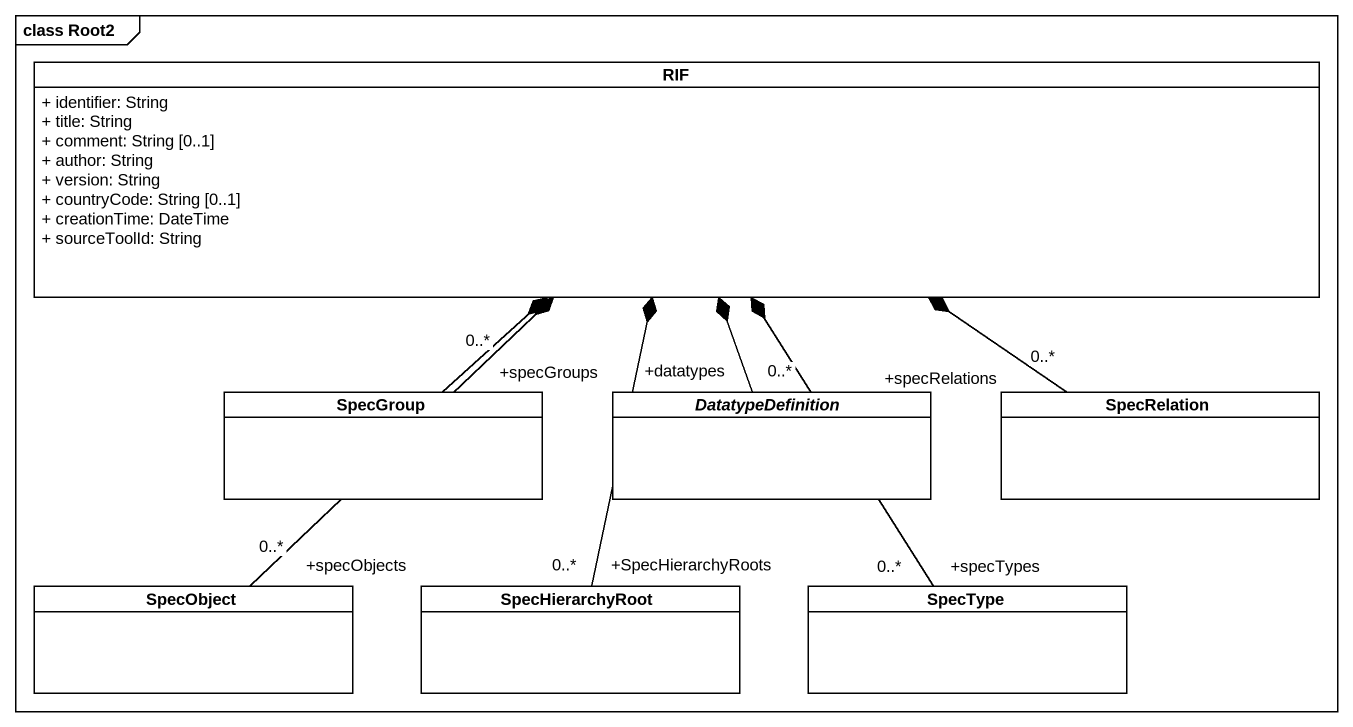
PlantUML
@startuml
mainframe class Root2
hide circle
hide empty members
skinparam classAttributeIconSize 0
class RIF {
  + identifier: String
  + title: String
  + comment: String [0..1]
  + author: String
  + version: String
  + countryCode: String [0..1]
  + creationTime: DateTime
  + sourceToolId: String
}
class SpecGroup
abstract class DatatypeDefinition
class SpecRelation
class SpecObject
class SpecHierarchyRoot
class SpecType
SpecGroup "+specGroups\n0..*" -up-* RIF
DatatypeDefinition "+datatypes\n0..*" -up-* RIF
SpecRelation "+specRelations\n0..*" -left-* RIF
SpecObject "+specObjects\n0..*" -up-* RIF
SpecHierarchyRoot "+SpecHierarchyRoots\n0..*" -up-* RIF
SpecType "+specTypes\n0..*" -up-* RIF
@enduml
